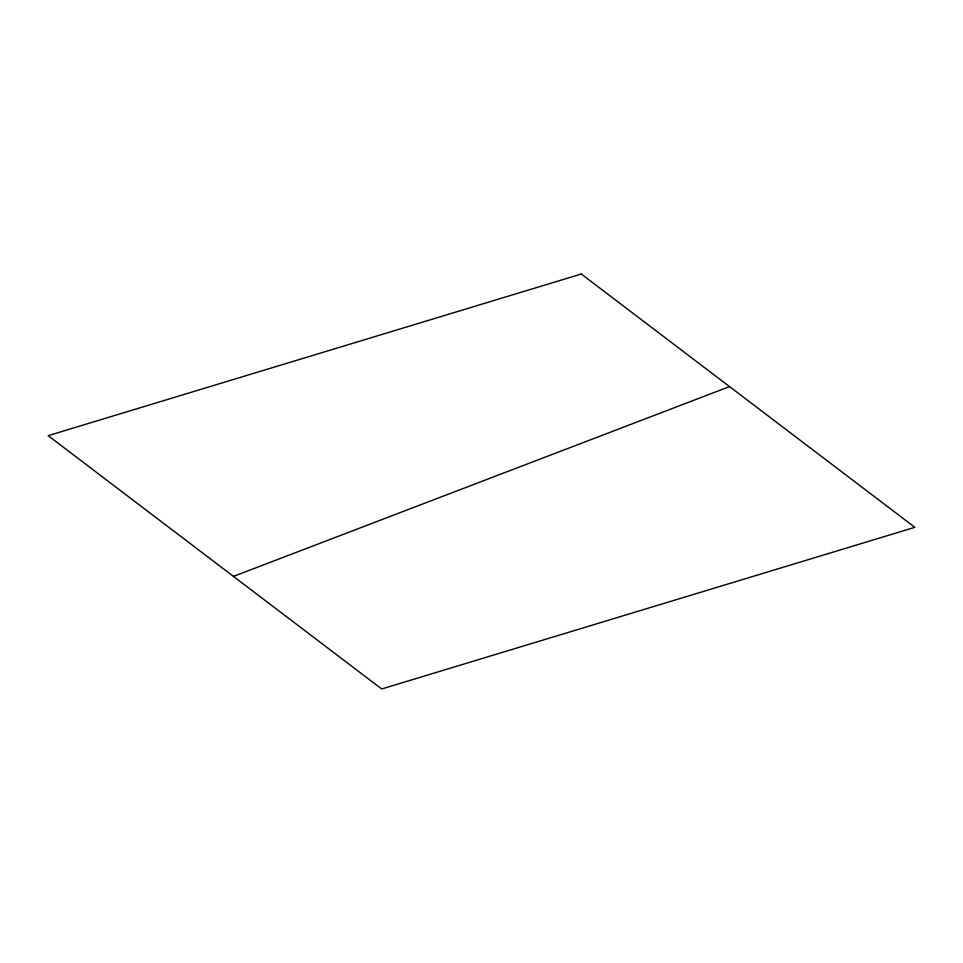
<?xml version="1.0" encoding="UTF-8"?>
<svg xmlns="http://www.w3.org/2000/svg" width="963" height="963" viewBox="0 0 963 963"><rect width="100%" height="100%" fill="white"/><g stroke="black" fill="none" stroke-linecap="round" stroke-linejoin="round"><path stroke-width="1.44" d="M233.455 576.392L729.545 386.608M581.303 274.022L48.15 435.661L381.697 688.978L914.85 527.339L581.303 274.022"/></g></svg>
